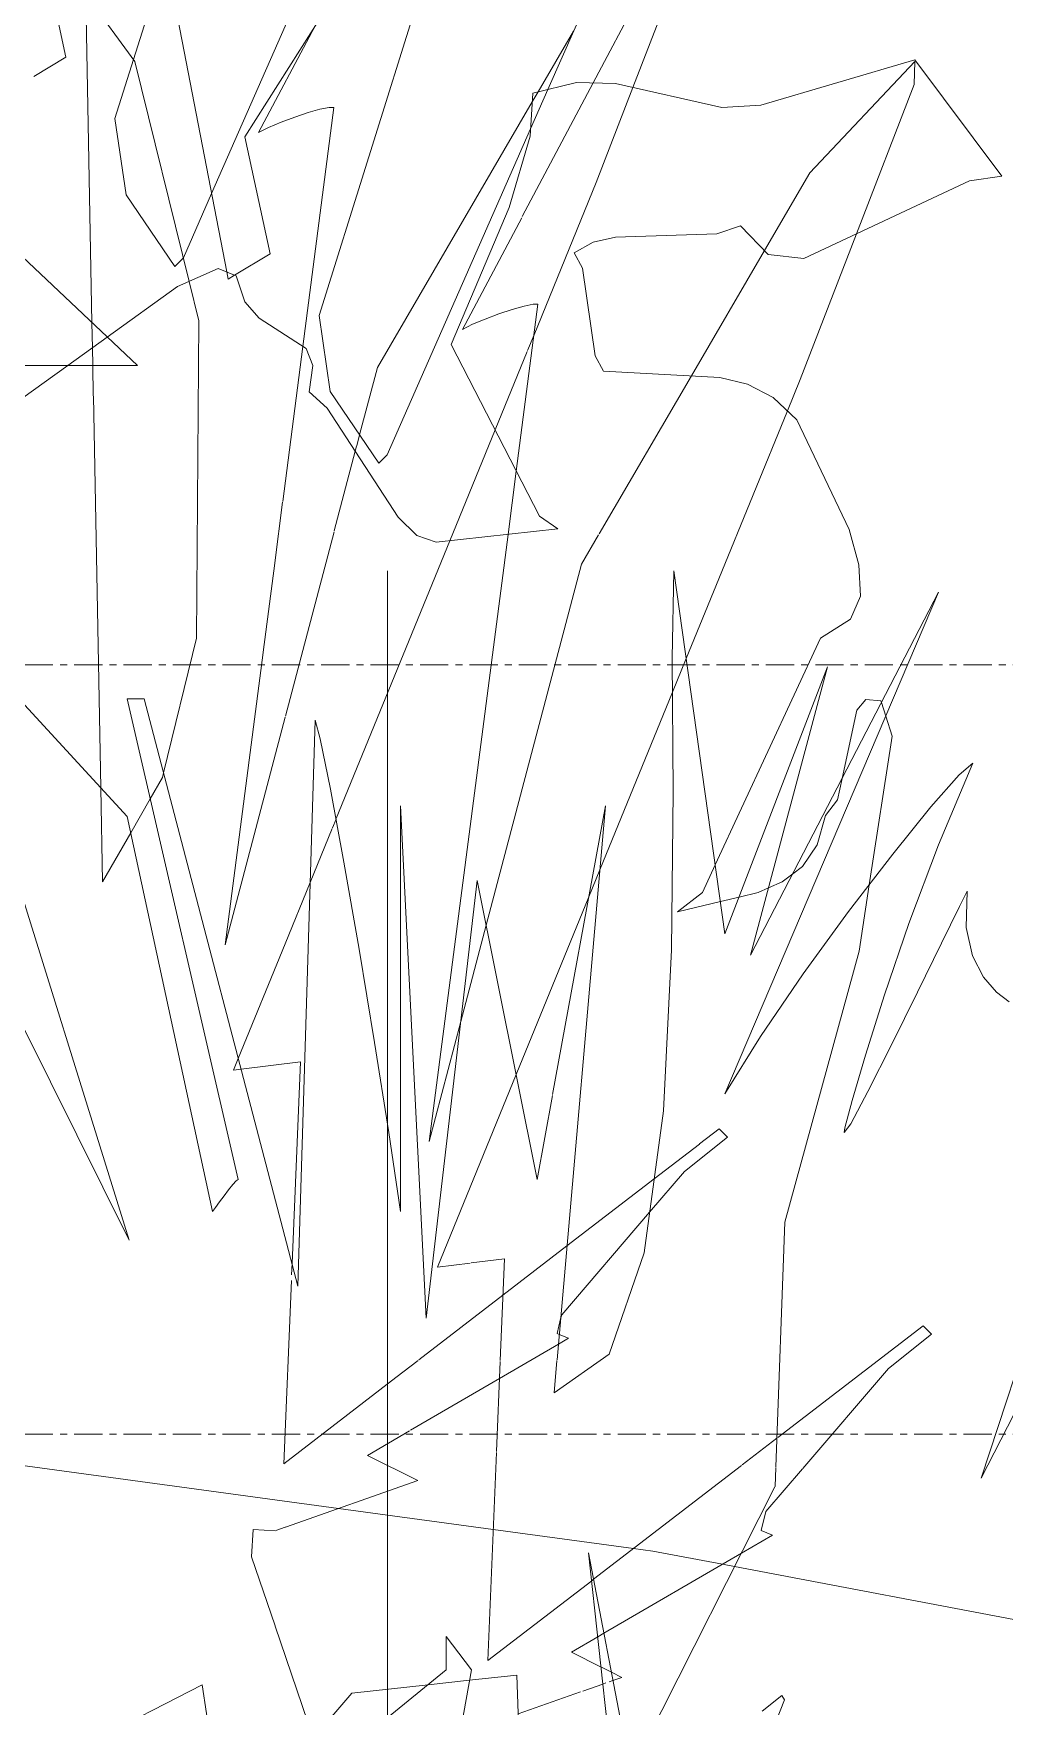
# Model space of a CAD drawing. Header units: inches. Extents: x -8991 to -6983, y -226 to 479.
# Drawn here: x -7317.64 to -7300.44, y 13.55 to 43.19 of the extents above; entities that cross this region are included whole.
import ezdxf

# ---------------------------------------------------------------- set-up
doc = ezdxf.new("R2010")
doc.units = ezdxf.units.IN
doc.header["$MEASUREMENT"] = 0
doc.linetypes.add('Grid Line 1_2_', pattern=[0.875, 0.5, -0.125, 0.125, -0.125])
for name, color, linetype, lineweight in [('A-DETL-GENF', 92, 'Continuous', 9), ('A-FLOR-LEVL-1', 51, 'Grid Line 1_2_', 9), ('C-TOPO', 7, 'Continuous', 9)]:
    doc.layers.add(name, color=color, linetype=linetype, lineweight=lineweight)

# ---------------------------------------------------------------- blocks, each defined once
blk = doc.blocks.new('lupin 26755 - lupin 26755-1770228-Section 26')
at = {"layer": 'A-DETL-GENF'}
for p, q in [((-8366.234, 52.702), (-8371.663, 40.351)), ((-8364.203, 42.227), (-8362.836, 45.766)), ((-8374.687, 44.842), (-8374.242, 42.766)), ((-8373.046, 42.725), (-8372.474, 44.552)), ((-8370.831, 41.431), (-8369.838, 43.308)), ((-8365.255, 43.224), (-8365.879, 42.154)), ((-8374.242, 42.766), (-8374.814, 42.423)), ((-8373.374, 41.679), (-8373.046, 42.725)), ((-8365.879, 42.154), (-8365.985, 41.972)), ((-8364.853, 40.544), (-8364.203, 42.227)), ((-8369.954, 41.784), (-8370.192, 41.705)), ((-8370.047, 37.643), (-8369.497, 41.876)), ((-8369.744, 41.844), (-8369.954, 41.784)), ((-8369.583, 41.877), (-8369.744, 41.844)), ((-8369.497, 41.876), (-8369.583, 41.877)), ((-8365.985, 41.972), (-8368.727, 37.271)), ((-8373.176, 40.328), (-8373.374, 41.679)), ((-8370.654, 41.521), (-8370.831, 41.431)), ((-8370.433, 41.614), (-8370.654, 41.521)), ((-8370.192, 41.705), (-8370.433, 41.614)), ((-8372.314, 39.058), (-8373.176, 40.328)), ((-8371.663, 40.351), (-8372.163, 39.213)), ((-8365.954, 37.85), (-8364.853, 40.544)), ((-8372.166, 39.207), (-8372.314, 39.058)), ((-8370.404, 34.897), (-8370.047, 37.643)), ((-8366.069, 37.569), (-8365.954, 37.85)), ((-8366.643, 36.163), (-8366.074, 37.555)), ((-8368.727, 37.271), (-8369.042, 36.075)), ((-8367.444, 34.201), (-8366.643, 36.163)), ((-8369.095, 35.878), (-8369.119, 35.786)), ((-8369.042, 36.075), (-8369.093, 35.883)), ((-8369.119, 35.786), (-8369.491, 34.376)), ((-8370.545, 33.81), (-8370.406, 34.884)), ((-8369.495, 34.361), (-8370.357, 31.094)), ((-8369.456, 29.279), (-8367.444, 34.201)), ((-8370.751, 32.23), (-8370.546, 33.803)), ((-8371.424, 27.046), (-8370.752, 32.219)), ((-8370.361, 31.077), (-8370.882, 29.102)), ((-8370.882, 29.102), (-8371.424, 27.046)), ((-8369.919, 28.145), (-8369.528, 29.102)), ((-8369.522, 29.116), (-8369.46, 29.267)), ((-8370.361, 27.062), (-8369.919, 28.145)), ((-8371.19, 25.032), (-8370.361, 27.062)), ((-8371.276, 24.822), (-8371.19, 25.032)), ((-8370.09, 24.97), (-8371.14, 24.839)), ((-8370.239, 21.398), (-8370.09, 24.97)), ((-8371.14, 24.839), (-8371.276, 24.822)), ((-8362.675, 23.784), (-8363.022, 23.517)), ((-8362.527, 23.635), (-8362.675, 23.784)), ((-8363.024, 23.515), (-8363.825, 22.899)), ((-8363.287, 23.026), (-8362.527, 23.635)), ((-8363.825, 22.899), (-8365.37, 21.711)), ((-8363.906, 22.306), (-8363.287, 23.026)), ((-8365.464, 20.492), (-8363.906, 22.306)), ((-8365.37, 21.711), (-8366.504, 20.839)), ((-8370.247, 21.2), (-8370.239, 21.398)), ((-8370.386, 17.852), (-8370.251, 21.101)), ((-8366.504, 20.839), (-8367.993, 19.693)), ((-8365.482, 20.419), (-8365.464, 20.492)), ((-8365.546, 20.159), (-8365.482, 20.419)), ((-8365.506, 20.143), (-8365.546, 20.159)), ((-8366.565, 19.364), (-8365.521, 19.973)), ((-8365.521, 19.973), (-8365.344, 20.076)), ((-8365.344, 20.076), (-8365.506, 20.143)), ((-8368.004, 19.684), (-8368.398, 19.381)), ((-8368.4, 19.379), (-8370.386, 17.852)), ((-8368.14, 18.445), (-8366.565, 19.364)), ((-8368.903, 18), (-8368.157, 18.436)), ((-8368.014, 17.555), (-8368.903, 18)), ((-8370.357, 16.728), (-8368.014, 17.555)), ((-8370.957, 16.202), (-8370.928, 16.69)), ((-8370.928, 16.69), (-8370.535, 16.665)), ((-8370.524, 16.669), (-8370.361, 16.727)), ((-8370.54, 14.981), (-8370.957, 16.202)), ((-8369.862, 12.998), (-8370.538, 14.976))]:
    blk.add_line(p, q, dxfattribs=at)
blk = doc.blocks.new('lupin 26755 - lupin 26755-V31-Section 26')
at = {"layer": 'A-DETL-GENF'}
for p, q in [((-8362.621, 49.216), (-8365.707, 42.196)), ((-8364.907, 42.31), (-8361.88, 48.029)), ((-8371.395, 38.961), (-8373.002, 47.288)), ((-8368.256, 45.805), (-8371.074, 41.356)), ((-8369.761, 38.193), (-8367.515, 45.36)), ((-8373.782, 38.063), (-8373.892, 43.877)), ((-8373.021, 42.69), (-8373.892, 43.877)), ((-8373.021, 42.69), (-8372.059, 38.793)), ((-8359.21, 42.691), (-8361.07, 40.719)), ((-8359.223, 42.28), (-8359.21, 42.691)), ((-8366.161, 39.942), (-8364.907, 42.31)), ((-8365.707, 42.196), (-8366.015, 41.495)), ((-8360.244, 39.638), (-8359.223, 42.28)), ((-8366.015, 41.495), (-8368.553, 35.721)), ((-8371.074, 41.356), (-8370.629, 39.28)), ((-8361.07, 40.719), (-8361.875, 39.339)), ((-8367.218, 37.945), (-8366.172, 39.92)), ((-8361.24, 37.058), (-8360.244, 39.638)), ((-8370.629, 39.28), (-8371.255, 38.904)), ((-8361.875, 39.339), (-8363.168, 37.121)), ((-8371.371, 38.835), (-8371.395, 38.961)), ((-8371.255, 38.904), (-8371.371, 38.835)), ((-8372.059, 38.793), (-8371.887, 38.094)), ((-8366.341, 38.298), (-8366.579, 38.219)), ((-8366.131, 38.358), (-8366.341, 38.298)), ((-8366.268, 35.435), (-8365.884, 38.39)), ((-8365.971, 38.391), (-8366.131, 38.358)), ((-8365.884, 38.39), (-8365.971, 38.391)), ((-8373.774, 37.617), (-8373.782, 38.063)), ((-8371.887, 38.094), (-8371.932, 32.474)), ((-8369.563, 36.842), (-8369.761, 38.193)), ((-8367.041, 38.034), (-8367.218, 37.945)), ((-8366.82, 38.128), (-8367.041, 38.034)), ((-8366.579, 38.219), (-8366.82, 38.128)), ((-8373.768, 37.303), (-8373.774, 37.617)), ((-8373.758, 36.769), (-8373.768, 37.303)), ((-8363.168, 37.121), (-8364.801, 34.322)), ((-8361.468, 36.502), (-8361.24, 37.058)), ((-8373.627, 29.826), (-8373.757, 36.761)), ((-8368.701, 35.572), (-8369.563, 36.842)), ((-8362.682, 33.529), (-8361.468, 36.502)), ((-8368.553, 35.721), (-8368.701, 35.572)), ((-8366.414, 34.314), (-8366.268, 35.435)), ((-8367.811, 23.56), (-8366.414, 34.314)), ((-8364.811, 34.305), (-8365.114, 33.785)), ((-8365.114, 33.785), (-8366.8, 27.394)), ((-8363.26, 32.114), (-8362.684, 33.524)), ((-8371.932, 32.474), (-8372.514, 30.088)), ((-8363.502, 31.521), (-8363.26, 32.114)), ((-8364.788, 28.373), (-8363.502, 31.521)), ((-8372.534, 30.008), (-8372.751, 29.629)), ((-8372.514, 30.088), (-8372.534, 30.008)), ((-8373.595, 28.157), (-8373.627, 29.826)), ((-8372.751, 29.629), (-8373.094, 29.03)), ((-8373.096, 29.027), (-8373.595, 28.157)), ((-8364.984, 27.893), (-8364.788, 28.373)), ((-8366.27, 24.745), (-8364.984, 27.893)), ((-8366.8, 27.394), (-8367.25, 25.687)), ((-8367.25, 25.687), (-8367.811, 23.56)), ((-8367.663, 21.336), (-8366.27, 24.745)), ((-8367.085, 21.408), (-8367.663, 21.336)), ((-8366.477, 21.484), (-8367.068, 21.41)), ((-8366.552, 19.684), (-8366.477, 21.484)), ((-8359.062, 20.298), (-8361.637, 18.317)), ((-8358.914, 20.149), (-8359.062, 20.298)), ((-8359.674, 19.54), (-8358.914, 20.149)), ((-8366.619, 18.072), (-8366.553, 19.666)), ((-8361.194, 17.771), (-8359.674, 19.54)), ((-8361.652, 18.305), (-8362.269, 17.831)), ((-8366.773, 14.366), (-8366.62, 18.05)), ((-8362.282, 17.821), (-8364.898, 15.808)), ((-8361.851, 17.006), (-8361.2, 17.764)), ((-8361.933, 16.673), (-8361.851, 17.006)), ((-8361.731, 16.59), (-8361.933, 16.673)), ((-8362.281, 16.269), (-8361.731, 16.59)), ((-8364.715, 14.849), (-8362.281, 16.269)), ((-8364.933, 15.781), (-8366.773, 14.366)), ((-8364.898, 15.808), (-8364.933, 15.781)), ((-8364.825, 14.785), (-8364.715, 14.849)), ((-8365.29, 14.514), (-8364.825, 14.785)), ((-8364.767, 14.252), (-8365.29, 14.514)), ((-8364.584, 14.161), (-8364.76, 14.249)), ((-8365.09, 13.826), (-8364.734, 13.951)), ((-8364.734, 13.951), (-8364.68, 13.97)), ((-8364.621, 13.991), (-8364.556, 14.014)), ((-8364.401, 14.069), (-8364.584, 14.161)), ((-8364.556, 14.014), (-8364.401, 14.069)), ((-8366.233, 13.422), (-8365.131, 13.811))]:
    blk.add_line(p, q, dxfattribs=at)
blk = doc.blocks.new('hydrangea 26752 - hydrangea 26752-1770219-Section 26')
at = {"layer": 'A-DETL-GENF'}
for p, q in [((-8361.939, 41.915), (-8359.211, 42.718)), ((-8359.211, 42.718), (-8357.667, 40.659)), ((-8366.023, 41.367), (-8365.975, 42.13)), ((-8365.975, 42.13), (-8365.199, 42.319)), ((-8365.199, 42.319), (-8364.512, 42.297)), ((-8364.512, 42.297), (-8362.628, 41.872)), ((-8362.628, 41.872), (-8361.939, 41.915)), ((-8366.396, 40.106), (-8366.023, 41.367)), ((-8357.667, 40.659), (-8358.244, 40.577)), ((-8358.244, 40.577), (-8361.176, 39.201)), ((-8367.423, 37.677), (-8366.396, 40.106)), ((-8362.299, 39.777), (-8362.714, 39.636)), ((-8361.809, 39.271), (-8362.299, 39.777)), ((-8364.904, 39.492), (-8365.24, 39.299)), ((-8364.51, 39.578), (-8364.904, 39.492)), ((-8362.714, 39.636), (-8364.51, 39.578)), ((-8365.24, 39.299), (-8365.096, 39.029)), ((-8361.176, 39.201), (-8361.809, 39.271)), ((-8372.265, 38.701), (-8371.547, 39.023)), ((-8371.547, 39.023), (-8371.226, 38.892)), ((-8371.226, 38.892), (-8371.077, 38.435)), ((-8365.096, 39.029), (-8364.87, 37.474)), ((-8373.51, 37.806), (-8372.265, 38.701)), ((-8371.077, 38.435), (-8370.822, 38.145)), ((-8370.822, 38.145), (-8369.987, 37.604)), ((-8374.21, 37.303), (-8373.51, 37.806)), ((-8365.856, 34.636), (-8367.423, 37.677)), ((-8369.987, 37.604), (-8369.873, 37.306)), ((-8364.87, 37.474), (-8364.725, 37.204)), ((-8375.237, 36.564), (-8374.21, 37.303)), ((-8369.873, 37.306), (-8369.934, 36.836)), ((-8364.725, 37.204), (-8362.664, 37.094)), ((-8362.664, 37.094), (-8362.175, 36.976)), ((-8369.934, 36.836), (-8369.618, 36.551)), ((-8362.175, 36.976), (-8361.718, 36.74)), ((-8369.618, 36.551), (-8368.357, 34.616)), ((-8361.718, 36.74), (-8361.302, 36.344)), ((-8361.302, 36.344), (-8360.372, 34.401)), ((-8368.357, 34.616), (-8368.027, 34.292)), ((-8367.685, 34.175), (-8365.534, 34.409)), ((-8365.534, 34.409), (-8365.856, 34.636)), ((-8360.372, 34.401), (-8360.2, 33.774)), ((-8368.027, 34.292), (-8367.685, 34.175)), ((-8360.2, 33.774), (-8360.173, 33.222)), ((-8360.173, 33.222), (-8360.35, 32.81)), ((-8360.35, 32.81), (-8360.882, 32.473)), ((-8360.882, 32.473), (-8362.745, 28.462)), ((-8360.498, 29.991), (-8360.237, 31.201)), ((-8360.237, 31.201), (-8360.079, 31.391)), ((-8360.079, 31.391), (-8359.813, 31.367)), ((-8359.813, 31.367), (-8359.802, 31.334)), ((-8359.802, 31.334), (-8359.726, 31.091)), ((-8359.726, 31.091), (-8359.614, 30.738)), ((-8359.614, 30.738), (-8360.017, 28.109)), ((-8360.579, 29.613), (-8360.498, 29.991)), ((-8360.792, 29.336), (-8360.579, 29.613)), ((-8360.937, 28.815), (-8360.792, 29.336)), ((-8361.201, 28.432), (-8360.937, 28.815)), ((-8362.745, 28.462), (-8362.973, 27.969)), ((-8361.8, 28.052), (-8361.558, 28.16)), ((-8361.558, 28.16), (-8361.372, 28.302)), ((-8361.372, 28.302), (-8361.201, 28.432)), ((-8362.973, 27.969), (-8363.413, 27.629)), ((-8362.653, 27.811), (-8362.322, 27.89)), ((-8362.322, 27.89), (-8361.983, 27.971)), ((-8361.983, 27.971), (-8361.8, 28.052)), ((-8360.017, 28.109), (-8360.198, 26.929)), ((-8363.413, 27.629), (-8362.653, 27.811)), ((-8360.198, 26.929), (-8361.512, 22.13)), ((-8361.512, 22.13), (-8361.671, 17.798)), ((-8361.671, 17.789), (-8361.683, 17.452)), ((-8361.689, 17.441), (-8364.008, 12.854)), ((-8361.517, 13.674), (-8362.444, 11.337)), ((-8361.911, 13.473), (-8361.564, 13.748)), ((-8361.564, 13.748), (-8361.517, 13.674))]:
    blk.add_line(p, q, dxfattribs=at)
blk = doc.blocks.new('elm sapling fall 24458 - elm sapling fall 24458-1770229-Section 26')
at = {"layer": 'A-DETL-GENF'}
for p, q in [((-8372.977, 37.303), (-8377.147, 41.241)), ((-8384.559, 37.303), (-8372.977, 37.303))]:
    blk.add_line(p, q, dxfattribs=at)
blk = doc.blocks.new('fountain grass 26746 - fountain grass 26746-1770215-Section 26')
at = {"layer": 'A-DETL-GENF'}
for p, q in [((-8368.546, 27.238), (-8368.546, 33.667)), ((-8368.546, 32.123), (-8368.546, 33.667)), ((-8363.506, 32.123), (-8363.479, 33.667)), ((-8362.572, 27.238), (-8363.479, 33.667)), ((-8368.546, 32.694), (-8368.546, 33.477)), ((-8368.546, 33.477), (-8368.546, 24.781)), ((-8368.546, 26.86), (-8368.546, 33.288)), ((-8368.546, 33.288), (-8368.546, 24.402)), ((-8358.791, 33.288), (-8362.572, 24.402)), ((-8362.118, 26.86), (-8358.791, 33.288)), ((-8376.638, 33.099), (-8373.159, 29.318)), ((-8373.121, 21.81), (-8376.638, 33.099)), ((-8368.546, 23.855), (-8368.546, 33.099)), ((-8368.546, 33.099), (-8368.546, 29.318)), ((-8368.546, 31.455), (-8368.546, 32.694)), ((-8378.453, 32.532), (-8373.121, 21.81)), ((-8368.546, 32.154), (-8368.546, 32.532)), ((-8368.546, 32.532), (-8368.546, 23.855)), ((-8368.546, 30.535), (-8368.546, 32.154)), ((-8368.546, 29.757), (-8368.546, 32.123)), ((-8363.492, 29.757), (-8363.506, 32.123)), ((-8368.546, 27.238), (-8368.546, 31.965)), ((-8368.546, 31.965), (-8368.546, 26.86)), ((-8362.572, 27.238), (-8360.757, 31.965)), ((-8360.757, 31.965), (-8362.118, 26.86)), ((-8368.546, 29.969), (-8368.546, 31.455)), ((-8371.193, 22.89), (-8373.159, 31.398)), ((-8373.159, 31.398), (-8372.857, 31.398)), ((-8372.857, 31.398), (-8370.134, 20.999)), ((-8368.546, 23.855), (-8368.546, 31.398)), ((-8368.546, 31.398), (-8368.546, 23.855)), ((-8370.134, 20.999), (-8369.832, 31.02)), ((-8369.832, 31.02), (-8369.738, 30.69)), ((-8368.546, 23.855), (-8368.546, 31.02)), ((-8368.546, 31.02), (-8368.546, 30.69)), ((-8368.546, 25.348), (-8368.546, 30.831)), ((-8368.546, 30.831), (-8368.546, 23.855)), ((-8369.738, 30.69), (-8369.559, 29.803)), ((-8368.546, 30.69), (-8368.546, 29.803)), ((-8368.546, 28.575), (-8368.546, 30.535)), ((-8368.546, 30.054), (-8368.546, 30.263)), ((-8368.546, 30.263), (-8368.546, 28.813)), ((-8358.185, 30.263), (-8358.793, 28.813)), ((-8358.426, 30.054), (-8358.185, 30.263)), ((-8368.546, 29.295), (-8368.546, 30.074)), ((-8368.546, 30.074), (-8368.546, 17.596)), ((-8368.546, 29.507), (-8368.546, 30.054)), ((-8368.546, 28.444), (-8368.546, 29.969)), ((-8358.924, 29.487), (-8358.426, 30.054)), ((-8353.95, 30.074), (-8358.034, 17.596)), ((-8369.559, 29.803), (-8369.321, 28.51)), ((-8368.546, 29.803), (-8368.546, 28.51)), ((-8368.546, 26.955), (-8368.546, 29.757)), ((-8363.518, 26.955), (-8363.492, 29.757)), ((-8368.546, 22.323), (-8368.546, 29.507)), ((-8368.546, 29.507), (-8368.546, 20.432)), ((-8368.546, 22.89), (-8368.546, 29.507)), ((-8368.546, 29.507), (-8368.546, 19.109)), ((-8368.546, 28.65), (-8368.546, 29.487)), ((-8368.319, 29.108), (-8368.319, 29.507)), ((-8368.319, 29.507), (-8367.866, 20.432)), ((-8365.624, 24.393), (-8364.689, 29.506)), ((-8364.689, 29.506), (-8365.546, 19.695)), ((-8359.601, 28.651), (-8358.924, 29.487)), ((-8373.159, 29.318), (-8371.647, 22.323)), ((-8368.546, 23.855), (-8368.546, 29.318)), ((-8368.546, 29.318), (-8368.546, 29.213)), ((-8368.546, 29.318), (-8368.546, 23.855)), ((-8368.546, 28.655), (-8368.546, 29.295)), ((-8368.546, 29.213), (-8368.546, 28.838)), ((-8368.319, 22.323), (-8368.319, 29.102)), ((-8368.546, 28.838), (-8368.546, 28.263)), ((-8368.546, 28.813), (-8368.546, 27.423)), ((-8358.793, 28.813), (-8359.316, 27.423)), ((-8369.321, 28.51), (-8369.052, 26.964)), ((-8368.546, 28.107), (-8368.546, 28.655)), ((-8368.546, 27.634), (-8368.546, 28.65)), ((-8368.546, 26.489), (-8368.546, 28.575)), ((-8368.546, 28.51), (-8368.546, 26.964)), ((-8360.382, 27.634), (-8359.601, 28.651)), ((-8368.546, 27.09), (-8368.546, 28.444)), ((-8368.546, 28.263), (-8368.546, 27.557)), ((-8368.546, 20.432), (-8368.546, 28.184)), ((-8368.546, 28.184), (-8368.546, 22.89)), ((-8367.866, 20.432), (-8366.958, 28.184)), ((-8366.958, 28.184), (-8365.899, 22.89)), ((-8368.546, 27.605), (-8368.546, 28.107)), ((-8368.546, 27.725), (-8368.546, 27.995)), ((-8368.546, 27.995), (-8368.546, 27.35)), ((-8358.42, 27.725), (-8358.283, 27.995)), ((-8358.283, 27.995), (-8358.3, 27.35)), ((-8368.546, 25.348), (-8368.546, 27.806)), ((-8368.546, 27.806), (-8368.546, 27.733)), ((-8368.546, 27.733), (-8368.546, 27.459)), ((-8368.546, 27.075), (-8368.546, 27.725)), ((-8368.546, 26.528), (-8368.546, 27.634)), ((-8368.546, 27.103), (-8368.546, 27.605)), ((-8361.188, 26.528), (-8360.382, 27.634)), ((-8358.738, 27.075), (-8358.42, 27.725)), ((-8368.546, 27.557), (-8368.546, 26.804)), ((-8368.546, 27.459), (-8368.546, 27.06)), ((-8368.546, 27.423), (-8368.546, 26.16)), ((-8368.546, 27.35), (-8368.546, 26.846)), ((-8359.316, 27.423), (-8359.748, 26.16)), ((-8358.3, 27.35), (-8358.19, 26.846)), ((-8368.546, 27.099), (-8368.546, 27.238)), ((-8368.546, 27.238), (-8368.546, 23.855)), ((-8368.546, 26.555), (-8368.546, 27.103)), ((-8368.546, 26.818), (-8368.546, 27.099)), ((-8368.546, 26.114), (-8368.546, 27.09)), ((-8368.546, 26.205), (-8368.546, 27.075)), ((-8368.546, 27.06), (-8368.546, 26.611)), ((-8359.163, 26.205), (-8358.738, 27.075)), ((-8369.052, 26.964), (-8368.777, 25.316)), ((-8368.546, 26.964), (-8368.546, 25.316)), ((-8368.546, 24.102), (-8368.546, 26.955)), ((-8368.546, 26.528), (-8368.546, 26.86)), ((-8368.546, 26.86), (-8368.546, 26.094)), ((-8368.546, 26.846), (-8368.546, 26.47)), ((-8368.546, 26.437), (-8368.546, 26.804)), ((-8368.546, 26.79), (-8368.546, 26.03)), ((-8363.662, 24.102), (-8363.518, 26.955)), ((-8358.19, 26.846), (-8357.997, 26.47)), ((-8368.546, 26.611), (-8368.546, 26.188)), ((-8368.546, 25.915), (-8368.546, 26.555)), ((-8368.546, 25.421), (-8368.546, 26.528)), ((-8368.546, 25.757), (-8368.546, 26.528)), ((-8368.546, 24.492), (-8368.546, 26.489)), ((-8368.546, 17.596), (-8368.546, 26.482)), ((-8368.546, 26.482), (-8368.546, 25.591)), ((-8368.546, 26.47), (-8368.546, 26.204)), ((-8368.546, 25.999), (-8368.546, 26.437)), ((-8361.944, 25.421), (-8361.188, 26.528)), ((-8358.034, 17.596), (-8353.497, 26.482)), ((-8357.997, 26.47), (-8357.765, 26.204)), ((-8368.546, 25.275), (-8368.546, 26.205)), ((-8368.546, 26.204), (-8368.546, 26.033)), ((-8368.546, 26.188), (-8368.546, 25.889)), ((-8368.546, 26.16), (-8368.546, 25.092)), ((-8368.546, 25.726), (-8368.546, 26.114)), ((-8368.546, 24.213), (-8368.546, 26.104)), ((-8368.546, 26.104), (-8368.546, 26.101)), ((-8368.546, 26.101), (-8368.546, 26.008)), ((-8368.546, 26.094), (-8368.546, 25.469)), ((-8359.748, 26.16), (-8360.085, 25.092)), ((-8359.621, 25.275), (-8359.163, 26.205)), ((-8357.765, 26.204), (-8357.539, 26.033)), ((-8368.546, 26.033), (-8368.546, 25.942)), ((-8368.546, 26.03), (-8368.546, 25.348)), ((-8368.546, 26.008), (-8368.546, 25.858)), ((-8368.546, 25.548), (-8368.546, 25.999)), ((-8368.546, 25.942), (-8368.546, 25.915)), ((-8368.546, 25.868), (-8368.546, 25.726)), ((-8368.546, 25.858), (-8368.546, 25.684)), ((-8368.546, 24.725), (-8368.546, 25.757)), ((-8368.546, 25.684), (-8368.546, 25.519)), ((-8368.546, 25.591), (-8368.546, 24.557)), ((-8368.546, 25.128), (-8368.546, 25.548)), ((-8368.546, 25.519), (-8368.546, 25.396)), ((-8368.777, 25.316), (-8368.524, 23.718)), ((-8368.546, 25.469), (-8368.546, 24.977)), ((-8368.546, 24.402), (-8368.546, 25.421)), ((-8368.546, 25.387), (-8368.546, 25.348)), ((-8368.546, 25.316), (-8368.546, 23.855)), ((-8368.546, 24.444), (-8368.546, 25.275)), ((-8362.572, 24.402), (-8361.944, 25.421)), ((-8360.04, 24.444), (-8359.621, 25.275)), ((-8368.546, 23.855), (-8368.546, 25.159)), ((-8368.546, 25.159), (-8368.546, 24.998)), ((-8368.546, 24.781), (-8368.546, 25.128)), ((-8368.546, 25.092), (-8368.546, 24.284)), ((-8368.546, 24.998), (-8368.546, 24.539)), ((-8368.546, 24.977), (-8368.546, 24.612)), ((-8360.085, 25.092), (-8360.32, 24.284)), ((-8368.546, 23.855), (-8368.546, 24.725)), ((-8368.546, 24.612), (-8368.546, 24.368)), ((-8368.546, 24.388), (-8368.546, 24.592)), ((-8368.546, 24.592), (-8368.546, 19.487)), ((-8368.546, 24.557), (-8368.546, 23.481)), ((-8368.546, 24.539), (-8368.546, 23.889)), ((-8368.546, 23.855), (-8368.546, 24.492)), ((-8368.546, 23.872), (-8368.546, 24.444)), ((-8368.546, 23.901), (-8368.546, 24.388)), ((-8368.546, 24.368), (-8368.546, 24.237)), ((-8365.899, 22.89), (-8365.628, 24.373)), ((-8360.345, 23.872), (-8360.04, 24.444)), ((-8368.546, 24.284), (-8368.546, 23.804)), ((-8368.546, 24.237), (-8368.546, 24.213)), ((-8368.546, 21.586), (-8368.546, 24.102)), ((-8364.004, 21.586), (-8363.662, 24.102)), ((-8360.32, 24.284), (-8360.448, 23.804)), ((-8368.546, 23.234), (-8368.546, 23.901)), ((-8368.546, 23.889), (-8368.546, 23.855)), ((-8368.546, 23.719), (-8368.546, 23.872)), ((-8368.546, 20.999), (-8368.546, 23.855)), ((-8368.546, 23.855), (-8368.546, 20.999)), ((-8368.546, 22.89), (-8368.546, 23.855)), ((-8368.546, 23.855), (-8368.546, 22.323)), ((-8368.546, 21.81), (-8368.546, 23.855)), ((-8368.546, 23.855), (-8368.546, 21.81)), ((-8368.546, 22.8), (-8368.546, 23.855)), ((-8368.546, 23.855), (-8368.546, 21.188)), ((-8368.546, 19.865), (-8368.546, 23.855)), ((-8368.546, 23.855), (-8368.546, 19.865)), ((-8368.546, 23.611), (-8368.546, 23.855)), ((-8368.546, 23.855), (-8368.546, 23.158)), ((-8368.546, 18.92), (-8368.546, 23.855)), ((-8368.546, 23.855), (-8368.546, 23.718)), ((-8368.546, 23.804), (-8368.546, 23.719)), ((-8368.546, 23.718), (-8368.546, 22.323)), ((-8368.524, 23.718), (-8368.319, 22.323)), ((-8360.463, 23.719), (-8360.345, 23.872)), ((-8360.448, 23.804), (-8360.463, 23.719)), ((-8368.546, 22.594), (-8368.546, 23.611)), ((-8368.546, 23.481), (-8368.546, 22.466)), ((-8368.546, 22.489), (-8368.546, 23.234)), ((-8368.546, 23.158), (-8368.546, 22.454)), ((-8371.288, 22.799), (-8371.229, 22.865)), ((-8371.229, 22.865), (-8371.193, 22.89)), ((-8368.546, 22.865), (-8368.546, 22.89)), ((-8368.546, 14.193), (-8368.546, 22.89)), ((-8368.546, 22.89), (-8368.546, 14.193)), ((-8368.546, 22.799), (-8368.546, 22.865)), ((-8371.523, 22.489), (-8371.443, 22.598)), ((-8371.443, 22.598), (-8371.362, 22.706)), ((-8371.362, 22.706), (-8371.288, 22.799)), ((-8368.546, 21.627), (-8368.546, 22.8)), ((-8368.546, 22.706), (-8368.546, 22.799)), ((-8368.546, 22.598), (-8368.546, 22.706)), ((-8368.546, 22.489), (-8368.546, 22.598)), ((-8368.546, 21.853), (-8368.546, 22.594)), ((-8371.647, 22.323), (-8371.593, 22.393)), ((-8371.593, 22.393), (-8371.523, 22.489)), ((-8368.546, 22.393), (-8368.546, 22.489)), ((-8368.546, 21.768), (-8368.546, 22.489)), ((-8368.546, 22.466), (-8368.546, 21.614)), ((-8368.546, 22.454), (-8368.546, 21.888)), ((-8368.546, 22.323), (-8368.546, 22.393)), ((-8368.546, 22.134), (-8368.546, 22.071)), ((-8368.546, 21.545), (-8368.546, 22.134)), ((-8368.546, 22.134), (-8368.546, 21.34)), ((-8368.546, 21.756), (-8368.546, 22.134)), ((-8368.546, 22.071), (-8368.546, 21.825)), ((-8368.546, 21.945), (-8368.546, 21.713)), ((-8368.546, 21.834), (-8368.546, 21.945)), ((-8368.546, 21.945), (-8368.546, 19.109)), ((-8368.546, 18.178), (-8368.546, 21.945)), ((-8368.546, 21.888), (-8368.546, 21.567)), ((-8368.546, 21.567), (-8368.546, 21.853)), ((-8368.546, 21.63), (-8368.546, 21.834)), ((-8368.546, 21.825), (-8368.546, 21.462)), ((-8368.546, 21.174), (-8368.546, 21.768)), ((-8368.546, 16.273), (-8368.546, 21.756)), ((-8368.546, 21.713), (-8368.546, 21.326)), ((-8368.546, 21.36), (-8368.546, 21.63)), ((-8368.546, 21.188), (-8368.546, 21.627)), ((-8368.546, 14.193), (-8368.546, 21.626)), ((-8368.546, 21.626), (-8368.546, 20.544)), ((-8368.546, 21.614), (-8368.546, 21.028)), ((-8368.546, 19.792), (-8368.546, 21.586)), ((-8368.546, 20.982), (-8368.546, 21.545)), ((-8368.546, 21.462), (-8368.546, 21.054)), ((-8368.546, 21.057), (-8368.546, 21.36)), ((-8368.546, 21.34), (-8368.546, 20.557)), ((-8364.622, 19.792), (-8364.004, 21.586)), ((-8368.546, 21.326), (-8368.546, 20.838)), ((-8368.546, 20.81), (-8368.546, 21.174)), ((-8368.546, 20.75), (-8368.546, 21.057)), ((-8368.546, 21.054), (-8368.546, 20.668)), ((-8368.546, 21.028), (-8368.546, 20.81)), ((-8368.546, 20.459), (-8368.546, 20.982)), ((-8368.546, 20.838), (-8368.546, 20.3)), ((-8368.546, 20.468), (-8368.546, 20.75)), ((-8368.546, 20.668), (-8368.546, 20.392)), ((-8368.546, 20.557), (-8368.546, 19.823)), ((-8368.546, 20.544), (-8368.546, 19.185)), ((-8368.546, 20.243), (-8368.546, 20.468)), ((-8368.546, 19.994), (-8368.546, 20.459)), ((-8368.546, 20.375), (-8368.546, 20.243)), ((-8368.546, 20.3), (-8368.546, 19.766)), ((-8368.546, 19.602), (-8368.546, 19.994)), ((-8368.546, 19.823), (-8368.546, 19.177)), ((-8368.546, 19.109), (-8368.546, 19.792)), ((-8368.546, 19.766), (-8368.546, 19.295)), ((-8368.546, 19.302), (-8368.546, 19.602)), ((-8365.597, 19.109), (-8364.622, 19.792)), ((-8365.547, 19.684), (-8365.597, 19.109)), ((-8368.546, 19.487), (-8368.546, 14.193)), ((-8368.546, 13.861), (-8368.546, 19.487)), ((-8368.546, 19.487), (-8368.546, 14.193)), ((-8368.546, 19.109), (-8368.546, 19.295)), ((-8368.546, 19.288), (-8368.546, 18.92)), ((-8368.546, 19.185), (-8368.546, 17.702)), ((-8368.546, 19.177), (-8368.546, 18.659)), ((-8368.546, 18.659), (-8368.546, 18.308)), ((-8368.546, 18.308), (-8368.546, 18.178)), ((-8368.546, 15.516), (-8368.546, 17.974)), ((-8368.546, 17.974), (-8368.546, 14.004)), ((-8368.546, 17.702), (-8368.546, 16.251)), ((-8368.546, 13.861), (-8368.546, 17.596)), ((-8368.546, 17.596), (-8368.546, 15.516)), ((-8368.546, 16.248), (-8368.546, 16.273)), ((-8368.546, 16.251), (-8368.546, 14.985)), ((-8368.546, 16.229), (-8368.546, 16.248)), ((-8368.546, 16.21), (-8368.546, 16.229)), ((-8368.546, 16.19), (-8368.546, 16.21)), ((-8368.546, 16.164), (-8368.546, 16.19)), ((-8368.546, 16.13), (-8368.546, 16.164)), ((-8368.546, 16.084), (-8368.546, 16.13)), ((-8368.546, 16.012), (-8368.546, 16.084)), ((-8368.546, 15.818), (-8368.546, 16.012)), ((-8368.546, 15.537), (-8368.546, 15.818)), ((-8368.546, 15.2), (-8368.546, 15.537)), ((-8368.546, 14.004), (-8368.546, 15.327)), ((-8368.546, 15.327), (-8368.546, 15.106)), ((-8368.546, 14.842), (-8368.546, 15.2)), ((-8368.546, 15.106), (-8368.546, 14.747)), ((-8368.546, 14.985), (-8368.546, 14.058)), ((-8368.546, 14.495), (-8368.546, 14.842)), ((-8368.546, 14.747), (-8368.546, 14.295)), ((-8368.546, 14.193), (-8368.546, 14.495)), ((-8368.546, 14.295), (-8368.546, 13.861)), ((-8368.546, 14.058), (-8368.546, 13.861)), ((-8368.546, 14.004), (-8368.546, 13.861)), ((-8368.546, 13.861), (-8368.546, 14.004)), ((-8368.546, 13.357), (-8368.546, 13.861)), ((-8368.546, 13.861), (-8368.546, 13.357)), ((-8368.546, 13.626), (-8368.546, 13.861)), ((-8368.546, 13.861), (-8368.546, 13.797)), ((-8368.546, 13.626), (-8368.546, 13.861)), ((-8368.546, 13.861), (-8368.546, 13.626)), ((-8368.546, 13.797), (-8368.546, 13.357)), ((-8368.546, 13.357), (-8368.546, 13.626)), ((-8368.546, 13.626), (-8368.546, 13.357)), ((-8368.546, 13.357), (-8368.546, 13.626))]:
    blk.add_line(p, q, dxfattribs=at)
blk = doc.blocks.new('lupin 26755 - lupin 26755-V40-Section 26')
at = {"layer": 'A-DETL-GENF'}
for p, q in [((-8368.546, 4.547), (-8368.546, 16.276)), ((-8368.546, 9.455), (-8368.546, 16.276)), ((-8362.707, 4.307), (-8364.987, 16.276)), ((-8364.246, 9.455), (-8364.987, 16.276)), ((-8368.546, 14.2), (-8368.546, 14.793)), ((-8368.546, 14.793), (-8368.546, 14.2)), ((-8367.508, 14.2), (-8367.508, 14.793)), ((-8367.508, 14.793), (-8367.063, 14.2)), ((-8369.881, 12.272), (-8367.508, 14.2)), ((-8368.546, 13.357), (-8368.546, 14.2)), ((-8368.546, 14.2), (-8368.546, 6.544)), ((-8367.063, 14.2), (-8368.429, 6.544))]:
    blk.add_line(p, q, dxfattribs=at)
blk = doc.blocks.new('yew 26768 - yew 26768-V42-Section 26')
at = {"layer": 'A-DETL-GENF'}
for p, q in [((-8375.292, 12.166), (-8371.832, 13.937)), ((-8371.832, 13.937), (-8371.412, 11.195)), ((-8369.179, 13.792), (-8367.83, 13.939)), ((-8367.83, 13.939), (-8367.096, 14.019)), ((-8367.096, 14.019), (-8366.257, 14.11)), ((-8366.257, 14.11), (-8366.212, 12.847)), ((-8371.412, 11.195), (-8369.179, 13.792))]:
    blk.add_line(p, q, dxfattribs=at)

msp = doc.modelspace()

# ---------------------------------------------------------------- linework, layer by layer
at = {"layer": 'A-FLOR-LEVL-1'}
for p, q in [((-7232.41868, 32), (-7921.53943, 32)), ((-7232.41868, 18.375), (-7921.53943, 18.375))]:
    msp.add_line(p, q, dxfattribs=at)
at = {"layer": 'C-TOPO'}
for p, q in [((-7312.23473, 17.06126), (-7322.71509, 18.4846)), ((-7309.49803, 16.68958), (-7312.23473, 17.06126)), ((-7307.01257, 16.35203), (-7309.49803, 16.68958)), ((-7306.67058, 16.30559), (-7307.01257, 16.35203)), ((-7306.67058, 16.30559), (-7305.4404, 16.07232)), ((-7305.4404, 16.07232), (-7305.22293, 16.03108)), ((-7305.22293, 16.03108), (-7297.49813, 14.56629))]:
    msp.add_line(p, q, dxfattribs=at)

# ---------------------------------------------------------------- block references
at = {"layer": 'A-DETL-GENF'}
for name in ['elm sapling fall 24458 - elm sapling fall 24458-1770229-Section 26', 'lupin 26755 - lupin 26755-1770228-Section 26', 'lupin 26755 - lupin 26755-V31-Section 26', 'hydrangea 26752 - hydrangea 26752-1770219-Section 26', 'fountain grass 26746 - fountain grass 26746-1770215-Section 26', 'lupin 26755 - lupin 26755-V40-Section 26', 'yew 26768 - yew 26768-V42-Section 26']:
    msp.add_blockref(name, (1057.17854, 0), dxfattribs=at)

doc.saveas('drawing.dxf')
